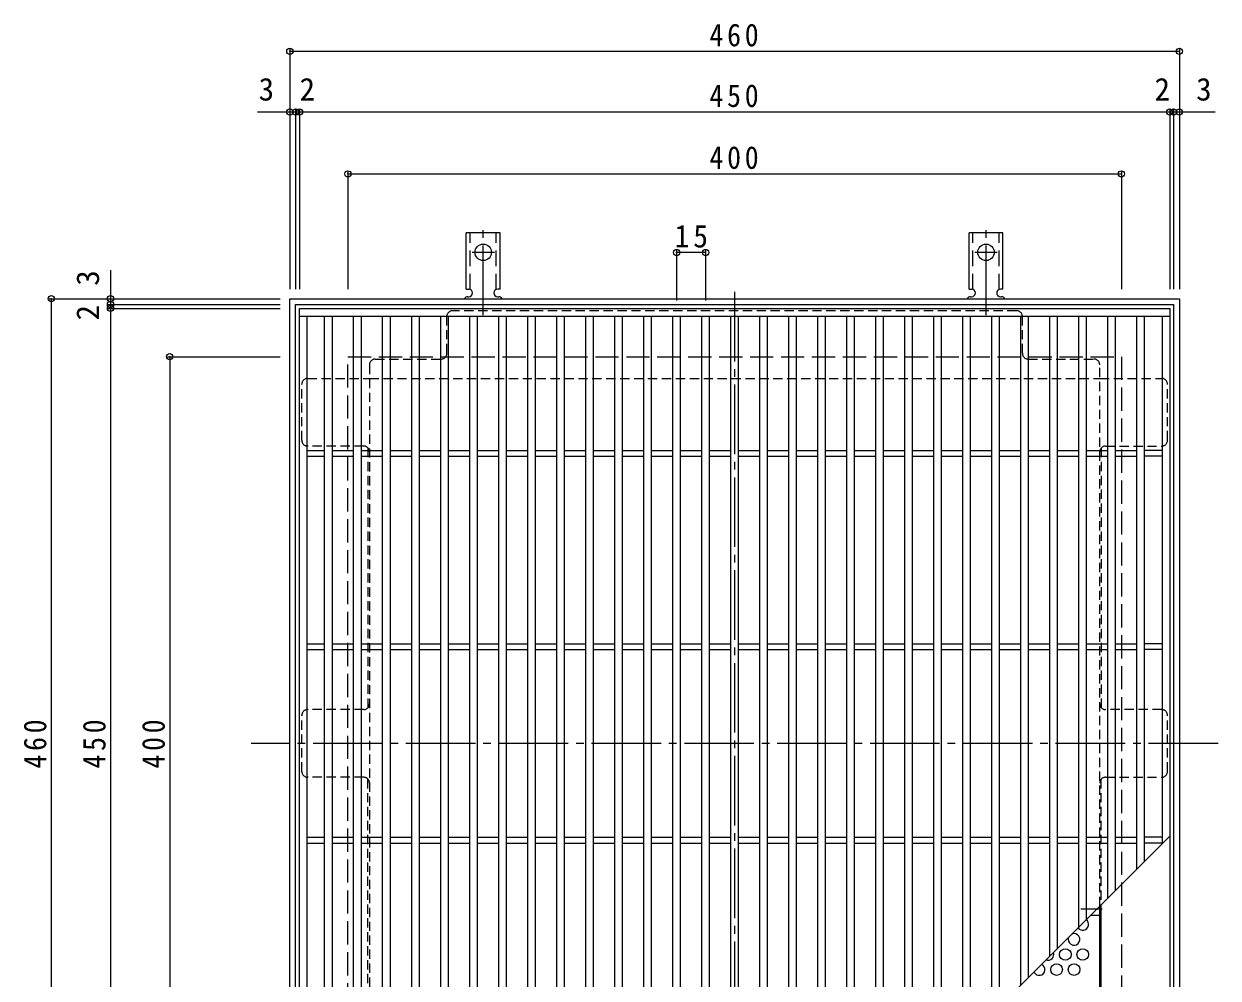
# Model space of a CAD drawing. Units: millimetres at full size, sheet at 1:4. Extents: x -752 to 1068, y -779 to 732.
# Drawn here: x -752 to -134, y 238 to 732 of the extents above; entities that cross this region are included whole.
import ezdxf
from ezdxf.enums import TextEntityAlignment as Align

# ---------------------------------------------------------------- set-up
doc = ezdxf.new("R2010")
doc.units = ezdxf.units.MM
doc.header["$LTSCALE"] = 4
doc.header["$PDMODE"] = 32
doc.header["$PDSIZE"] = 3.2
for name, pattern in [('CHAIN1', [8, 5, -1, 1, -1]), ('CHAIN2', [12, 9, -1, 1, -1]), ('DASHED1', [1.8, 1.2, -0.6]), ('DASHED2', [3, 2, -1]), ('DASHED3', [4, 3, -1])]:
    doc.linetypes.add(name, pattern=pattern)
for name, color, linetype, lineweight in [('A-1_躯体', 3, 'Continuous', 9), ('A-2_仕上', 3, 'Continuous', 9), ('A-4_その他', 7, 'Continuous', 9), ('A-6_寸法', 2, 'Continuous', 9), ('A-7_ハッチ', 2, 'Continuous', 9), ('A-8_記号', 2, 'Continuous', 9), ('A-A_ﾊｯﾁ-ﾜｸ', 3, 'Continuous', 9)]:
    doc.layers.add(name, color=color, linetype=linetype, lineweight=lineweight)
doc.styles.add('ＭＳ ゴシック', font='')
doc.styles.get('ＭＳ ゴシック').set_extended_font_data('MS Gothic')

msp = doc.modelspace()

# ---------------------------------------------------------------- linework, layer by layer
at = {"layer": 'A-1_躯体', "color": 2}
for p, q in [((-614.02, 589.849), (-154.02, 589.849)), ((-614.02, 129.849), (-614.02, 589.849)), ((-611.021, 586.849), (-157.02, 586.849)), ((-611.021, 132.849), (-611.021, 586.849)), ((-157.02, 586.849), (-157.02, 132.849)), ((-154.02, 589.849), (-154.02, 129.849))]:
    msp.add_line(p, q, dxfattribs=at)
at = {"layer": 'A-1_躯体', "color": 2, "linetype": 'DASHED3'}
for p, q in [((-584.02, 559.849), (-184.02, 559.849)), ((-584.02, 159.849), (-584.02, 559.849)), ((-184.02, 559.849), (-184.02, 159.849))]:
    msp.add_line(p, q, dxfattribs=at)
at = {"layer": 'A-2_仕上'}
for p, q in [((-609.02, 134.849), (-609.02, 584.849)), ((-609.02, 584.849), (-159.02, 584.849)), ((-609.02, 580.849), (-159.02, 580.849)), ((-605.02, 138.849), (-605.02, 580.849)), ((-596.022, 138.849), (-596.022, 580.849)), ((-592.022, 138.849), (-592.022, 580.849)), ((-581.022, 138.849), (-581.022, 580.849)), ((-577.022, 138.849), (-577.022, 580.849)), ((-566.022, 138.849), (-566.022, 580.849)), ((-562.022, 138.849), (-562.022, 580.849)), ((-551.021, 138.849), (-551.021, 580.849)), ((-547.022, 138.849), (-547.022, 580.849)), ((-536.021, 138.849), (-536.021, 580.849)), ((-532.021, 138.849), (-532.021, 580.849)), ((-521.021, 138.849), (-521.021, 580.849)), ((-517.021, 138.849), (-517.021, 580.849)), ((-506.021, 138.849), (-506.021, 580.849)), ((-502.021, 138.849), (-502.021, 580.849)), ((-491.021, 138.849), (-491.021, 580.849)), ((-487.021, 138.849), (-487.021, 580.849)), ((-476.021, 138.849), (-476.021, 580.849)), ((-472.021, 138.849), (-472.021, 580.849)), ((-461.021, 138.849), (-461.021, 580.849)), ((-457.021, 138.849), (-457.021, 580.849)), ((-446.021, 138.849), (-446.021, 580.849)), ((-442.021, 138.849), (-442.021, 580.849)), ((-431.021, 138.849), (-431.021, 580.849)), ((-427.021, 138.849), (-427.021, 580.849)), ((-416.021, 138.849), (-416.021, 580.849)), ((-412.021, 138.849), (-412.021, 580.849)), ((-401.02, 138.849), (-401.02, 580.849)), ((-397.02, 138.849), (-397.02, 580.849)), ((-386.02, 138.849), (-386.02, 580.849)), ((-382.02, 138.849), (-382.02, 580.849)), ((-371.02, 138.849), (-371.02, 580.849)), ((-367.02, 138.849), (-367.02, 580.849)), ((-356.02, 138.849), (-356.02, 580.849)), ((-352.02, 138.849), (-352.02, 580.849)), ((-341.02, 138.849), (-341.02, 580.849)), ((-337.02, 138.849), (-337.02, 580.849)), ((-326.02, 144.849), (-326.02, 580.849)), ((-322.02, 148.849), (-322.02, 580.849)), ((-311.02, 159.849), (-311.02, 580.849)), ((-307.02, 163.849), (-307.02, 580.849)), ((-296.02, 174.85), (-296.02, 580.849)), ((-292.02, 178.85), (-292.02, 580.849)), ((-281.02, 189.85), (-281.02, 580.849)), ((-277.02, 193.85), (-277.02, 580.849)), ((-266.019, 204.85), (-266.019, 580.849)), ((-262.02, 208.85), (-262.02, 580.849)), ((-251.019, 219.85), (-251.019, 580.849)), ((-247.019, 223.85), (-247.019, 580.849)), ((-236.019, 234.85), (-236.019, 580.849)), ((-232.019, 238.85), (-232.019, 580.849)), ((-221.019, 249.85), (-221.019, 580.849)), ((-217.019, 253.85), (-217.019, 580.849)), ((-206.019, 264.85), (-206.019, 580.849)), ((-202.019, 268.85), (-202.019, 580.849)), ((-191.019, 279.85), (-191.019, 580.849)), ((-187.019, 283.85), (-187.019, 580.849)), ((-176.019, 294.85), (-176.019, 580.849)), ((-172.019, 298.85), (-172.019, 580.849)), ((-163.02, 580.849), (-163.02, 307.849)), ((-159.02, 584.849), (-159.02, 134.849)), ((-605.02, 511.349), (-596.022, 511.349)), ((-605.02, 508.349), (-596.022, 508.349)), ((-592.022, 511.349), (-581.022, 511.349)), ((-592.022, 508.349), (-581.022, 508.349)), ((-577.022, 511.349), (-566.022, 511.349)), ((-577.022, 508.349), (-566.022, 508.349)), ((-562.022, 511.349), (-551.021, 511.349)), ((-562.022, 508.349), (-551.021, 508.349)), ((-547.022, 511.349), (-536.021, 511.349)), ((-547.022, 508.349), (-536.021, 508.349)), ((-532.021, 511.349), (-521.021, 511.349)), ((-532.021, 508.349), (-521.021, 508.349)), ((-517.021, 511.349), (-506.021, 511.349)), ((-517.021, 508.349), (-506.021, 508.349)), ((-502.021, 511.349), (-491.021, 511.349)), ((-502.021, 508.349), (-491.021, 508.349)), ((-487.021, 511.349), (-476.021, 511.349)), ((-487.021, 508.349), (-476.021, 508.349)), ((-472.021, 511.349), (-461.021, 511.349)), ((-472.021, 508.349), (-461.021, 508.349)), ((-457.021, 511.349), (-446.021, 511.349)), ((-457.021, 508.349), (-446.021, 508.349)), ((-442.021, 511.349), (-431.021, 511.349)), ((-442.021, 508.349), (-431.021, 508.349)), ((-427.021, 511.349), (-416.021, 511.349)), ((-427.021, 508.349), (-416.021, 508.349)), ((-412.021, 511.349), (-401.02, 511.349)), ((-412.021, 508.349), (-401.02, 508.349)), ((-397.02, 511.349), (-386.02, 511.349)), ((-397.02, 508.349), (-386.02, 508.349)), ((-382.02, 511.349), (-371.02, 511.349)), ((-382.02, 508.349), (-371.02, 508.349)), ((-367.02, 511.349), (-356.02, 511.349)), ((-367.02, 508.349), (-356.02, 508.349)), ((-352.02, 511.349), (-341.02, 511.349)), ((-352.02, 508.349), (-341.02, 508.349)), ((-337.02, 511.349), (-326.02, 511.349)), ((-337.02, 508.349), (-326.02, 508.349)), ((-322.02, 511.349), (-311.02, 511.349)), ((-322.02, 508.349), (-311.02, 508.349)), ((-307.02, 511.349), (-296.02, 511.349)), ((-307.02, 508.349), (-296.02, 508.349)), ((-292.02, 511.349), (-281.02, 511.349)), ((-292.02, 508.349), (-281.02, 508.349)), ((-277.02, 511.349), (-266.019, 511.349)), ((-277.02, 508.349), (-266.019, 508.349)), ((-262.02, 511.349), (-251.019, 511.349)), ((-262.02, 508.349), (-251.019, 508.349)), ((-247.019, 511.349), (-236.019, 511.349)), ((-247.019, 508.349), (-236.019, 508.349)), ((-232.019, 511.349), (-221.019, 511.349)), ((-232.019, 508.349), (-221.019, 508.349)), ((-217.019, 511.349), (-206.019, 511.349)), ((-217.019, 508.349), (-206.019, 508.349)), ((-202.019, 511.349), (-191.019, 511.349)), ((-202.019, 508.349), (-191.019, 508.349)), ((-187.019, 511.349), (-176.019, 511.349)), ((-187.019, 508.349), (-176.019, 508.349)), ((-163.02, 511.349), (-172.019, 511.349)), ((-163.02, 508.349), (-172.019, 508.349)), ((-605.02, 411.349), (-596.022, 411.349)), ((-605.02, 408.349), (-596.022, 408.349)), ((-592.022, 411.349), (-581.022, 411.349)), ((-592.022, 408.349), (-581.022, 408.349)), ((-577.022, 411.349), (-566.022, 411.349)), ((-577.022, 408.349), (-566.022, 408.349)), ((-562.022, 411.349), (-551.021, 411.349)), ((-562.022, 408.349), (-551.021, 408.349)), ((-547.022, 411.349), (-536.021, 411.349)), ((-547.022, 408.349), (-536.021, 408.349)), ((-532.021, 411.349), (-521.021, 411.349)), ((-532.021, 408.349), (-521.021, 408.349)), ((-517.021, 411.349), (-506.021, 411.349)), ((-517.021, 408.349), (-506.021, 408.349)), ((-502.021, 411.349), (-491.021, 411.349)), ((-502.021, 408.349), (-491.021, 408.349)), ((-487.021, 411.349), (-476.021, 411.349)), ((-487.021, 408.349), (-476.021, 408.349)), ((-472.021, 411.349), (-461.021, 411.349)), ((-472.021, 408.349), (-461.021, 408.349)), ((-457.021, 411.349), (-446.021, 411.349)), ((-457.021, 408.349), (-446.021, 408.349)), ((-442.021, 411.349), (-431.021, 411.349)), ((-442.021, 408.349), (-431.021, 408.349)), ((-427.021, 411.349), (-416.021, 411.349)), ((-427.021, 408.349), (-416.021, 408.349)), ((-412.021, 411.349), (-401.02, 411.349)), ((-412.021, 408.349), (-401.02, 408.349)), ((-397.02, 411.349), (-386.02, 411.349)), ((-397.02, 408.349), (-386.02, 408.349)), ((-382.02, 411.349), (-371.02, 411.349)), ((-382.02, 408.349), (-371.02, 408.349)), ((-367.02, 411.349), (-356.02, 411.349)), ((-367.02, 408.349), (-356.02, 408.349)), ((-352.02, 411.349), (-341.02, 411.349)), ((-352.02, 408.349), (-341.02, 408.349)), ((-337.02, 411.349), (-326.02, 411.349)), ((-337.02, 408.349), (-326.02, 408.349)), ((-322.02, 411.349), (-311.02, 411.349)), ((-322.02, 408.349), (-311.02, 408.349)), ((-307.02, 411.349), (-296.02, 411.349)), ((-307.02, 408.349), (-296.02, 408.349)), ((-292.02, 411.349), (-281.02, 411.349)), ((-292.02, 408.349), (-281.02, 408.349)), ((-277.02, 411.349), (-266.019, 411.349)), ((-277.02, 408.349), (-266.019, 408.349)), ((-262.02, 411.349), (-251.019, 411.349)), ((-262.02, 408.349), (-251.019, 408.349)), ((-247.019, 411.349), (-236.019, 411.349)), ((-247.019, 408.349), (-236.019, 408.349)), ((-232.019, 411.349), (-221.019, 411.349)), ((-232.019, 408.349), (-221.019, 408.349)), ((-217.019, 411.349), (-206.019, 411.349)), ((-217.019, 408.349), (-206.019, 408.349)), ((-202.019, 411.349), (-191.019, 411.349)), ((-202.019, 408.349), (-191.019, 408.349)), ((-187.019, 411.349), (-176.019, 411.349)), ((-187.019, 408.349), (-176.019, 408.349)), ((-163.02, 411.349), (-172.019, 411.349)), ((-163.02, 408.349), (-172.019, 408.349)), ((-605.02, 311.349), (-596.022, 311.349)), ((-592.022, 311.349), (-581.022, 311.349)), ((-577.022, 311.349), (-566.022, 311.349)), ((-562.022, 311.349), (-551.021, 311.349)), ((-547.022, 311.349), (-536.021, 311.349)), ((-532.021, 311.349), (-521.021, 311.349)), ((-517.021, 311.349), (-506.021, 311.349)), ((-502.021, 311.349), (-491.021, 311.349)), ((-487.021, 311.349), (-476.021, 311.349)), ((-472.021, 311.349), (-461.021, 311.349)), ((-457.021, 311.349), (-446.021, 311.349)), ((-442.021, 311.349), (-431.021, 311.349)), ((-427.021, 311.349), (-416.021, 311.349)), ((-412.021, 311.349), (-401.02, 311.349)), ((-397.02, 311.349), (-386.02, 311.349)), ((-382.02, 311.349), (-371.02, 311.349)), ((-367.02, 311.349), (-356.02, 311.349)), ((-352.02, 311.349), (-341.02, 311.349)), ((-337.02, 311.349), (-326.02, 311.349)), ((-336.02, 134.849), (-159.02, 311.849)), ((-322.02, 311.349), (-311.02, 311.349)), ((-307.02, 311.349), (-296.02, 311.349)), ((-292.02, 311.349), (-281.02, 311.349)), ((-277.02, 311.349), (-266.019, 311.349)), ((-262.02, 311.349), (-251.019, 311.349)), ((-247.019, 311.349), (-236.019, 311.349)), ((-232.019, 311.349), (-221.019, 311.349)), ((-217.019, 311.349), (-206.019, 311.349)), ((-202.019, 311.349), (-191.019, 311.349)), ((-187.019, 311.349), (-176.019, 311.349)), ((-163.02, 311.349), (-172.019, 311.349)), ((-605.02, 308.349), (-596.022, 308.349)), ((-592.022, 308.349), (-581.022, 308.349)), ((-577.022, 308.349), (-566.022, 308.349)), ((-562.022, 308.349), (-551.021, 308.349)), ((-547.022, 308.349), (-536.021, 308.349)), ((-532.021, 308.349), (-521.021, 308.349)), ((-517.021, 308.349), (-506.021, 308.349)), ((-502.021, 308.349), (-491.021, 308.349)), ((-487.021, 308.349), (-476.021, 308.349)), ((-472.021, 308.349), (-461.021, 308.349)), ((-457.021, 308.349), (-446.021, 308.349)), ((-442.021, 308.349), (-431.021, 308.349)), ((-427.021, 308.349), (-416.021, 308.349)), ((-412.021, 308.349), (-401.02, 308.349)), ((-397.02, 308.349), (-386.02, 308.349)), ((-382.02, 308.349), (-371.02, 308.349)), ((-367.02, 308.349), (-356.02, 308.349)), ((-352.02, 308.349), (-341.02, 308.349)), ((-337.02, 308.349), (-326.02, 308.349)), ((-322.02, 308.349), (-311.02, 308.349)), ((-307.02, 308.349), (-296.02, 308.349)), ((-292.02, 308.349), (-281.02, 308.349)), ((-277.02, 308.349), (-266.019, 308.349)), ((-262.02, 308.349), (-251.019, 308.349)), ((-247.019, 308.349), (-236.019, 308.349)), ((-232.019, 308.349), (-221.019, 308.349)), ((-217.019, 308.349), (-206.019, 308.349)), ((-202.019, 308.349), (-191.019, 308.349)), ((-187.019, 308.349), (-176.019, 308.349)), ((-163.02, 308.349), (-172.019, 308.349))]:
    msp.add_line(p, q, dxfattribs=at)
at = {"layer": 'A-4_その他'}
for p, q in [((-614.02, 719.012), (-614.02, 594.849)), ((-614.02, 717.812), (-154.02, 717.812)), ((-154.02, 719.012), (-154.02, 594.849)), ((-630.7, 686.424), (-611.021, 686.424)), ((-611.021, 687.624), (-611.021, 594.849)), ((-611.021, 686.424), (-609.02, 686.424)), ((-609.02, 687.624), (-609.02, 594.849)), ((-609.02, 686.424), (-159.02, 686.424)), ((-159.02, 687.624), (-159.02, 594.849)), ((-159.02, 686.424), (-157.02, 686.424)), ((-157.02, 687.624), (-157.02, 594.849)), ((-157.02, 686.424), (-135.503, 686.424)), ((-584.02, 655.627), (-584.02, 594.849)), ((-184.02, 655.627), (-184.02, 594.849)), ((-584.02, 654.427), (-184.02, 654.427)), ((-414.021, 614.955), (-414.021, 588.849)), ((-399.02, 613.755), (-414.021, 613.755)), ((-399.02, 614.955), (-399.02, 588.849)), ((-706.756, 604.613), (-706.756, 586.849)), ((-738.561, 589.849), (-619.021, 589.849)), ((-737.361, 589.849), (-737.361, 129.849)), ((-707.956, 586.849), (-619.021, 586.849)), ((-706.756, 586.849), (-706.756, 584.849)), ((-707.956, 584.849), (-619.021, 584.849)), ((-706.756, 584.849), (-706.756, 134.849)), ((-677.351, 559.849), (-619.021, 559.849)), ((-676.151, 559.849), (-676.151, 159.849))]:
    msp.add_line(p, q, dxfattribs=at)
for p in [(-614.02, 717.812), (-154.02, 717.812), (-614.02, 686.424), (-611.021, 686.424), (-609.02, 686.424), (-159.02, 686.424), (-157.02, 686.424), (-154.02, 686.424), (-584.02, 654.427), (-184.02, 654.427), (-414.021, 613.755), (-399.02, 613.755), (-737.361, 589.849), (-706.756, 589.849), (-706.756, 586.849), (-706.756, 584.849), (-676.151, 559.849)]:
    msp.add_point(p, dxfattribs=at)
at = {"layer": 'A-6_寸法'}
for centre in [(-213.02, 250.687), (-204.02, 250.687), (-217.52, 242.892), (-208.52, 242.892)]:
    msp.add_circle(centre, 3, dxfattribs=at)
for centre, start, end in [((-204.02, 266.275), 217.22253, 52.77747), ((-208.52, 258.481), 159.24706, 110.75294), ((-222.02, 250.687), 250.66319, 19.33681), ((-226.52, 242.892), 204.91724, 65.08276)]:
    msp.add_arc(centre, 3, start, end, dxfattribs=at)
at = {"layer": 'A-7_ハッチ', "linetype": 'CHAIN2'}
for p, q in [((-384.02, 593.446), (-384.02, 126.252)), ((-134.02, 359.849), (-634.02, 359.849))]:
    msp.add_line(p, q, dxfattribs=at)
at = {"layer": 'A-7_ハッチ', "linetype": 'DASHED1'}
for p, q in [((-532.819, 561.652), (-532.819, 580.652)), ((-238.221, 583.652), (-529.819, 583.652)), ((-235.221, 561.652), (-235.221, 580.652)), ((-569.82, 558.652), (-535.819, 558.652)), ((-232.221, 558.652), (-198.22, 558.652)), ((-572.82, 555.652), (-572.82, 164.045)), ((-195.22, 275.649), (-195.22, 555.652)), ((-607.824, 516.652), (-607.824, 545.652)), ((-604.824, 548.652), (-572.82, 548.652)), ((-572.82, 548.652), (-195.22, 548.652)), ((-195.22, 548.652), (-163.217, 548.652)), ((-160.217, 516.652), (-160.217, 545.652)), ((-575.82, 513.652), (-604.824, 513.652)), ((-573.62, 512.691), (-573.62, 378.31)), ((-194.42, 512.696), (-194.42, 378.31)), ((-192.22, 513.652), (-163.217, 513.652)), ((-575.82, 377.349), (-604.824, 377.349)), ((-163.217, 377.349), (-192.22, 377.349)), ((-607.824, 345.349), (-607.824, 374.349)), ((-160.217, 345.349), (-160.217, 374.349)), ((-575.82, 342.349), (-604.824, 342.349)), ((-573.62, 207.007), (-573.62, 341.388)), ((-194.42, 207.007), (-194.42, 341.388)), ((-192.22, 342.349), (-163.217, 342.349)), ((-195.22, 271.112), (-194.42, 271.112))]:
    msp.add_line(p, q, dxfattribs=at)
at = {"layer": 'A-7_ハッチ'}
for p, q in [((-195.22, 164.045), (-195.22, 275.649)), ((-194.42, 207.007), (-194.42, 276.449))]:
    msp.add_line(p, q, dxfattribs=at)
at = {"layer": 'A-7_ハッチ', "linetype": 'DASHED1'}
for centre, start, end in [((-529.819, 580.652), 90, 180), ((-238.221, 580.652), 0, 90), ((-569.82, 555.652), 90, 180), ((-535.819, 561.652), 270, 0), ((-232.221, 561.652), 180, 270), ((-198.22, 555.652), 0, 90), ((-604.824, 545.652), 90, 180), ((-163.217, 545.652), 0, 90), ((-604.824, 516.652), 180, 270), ((-575.82, 510.652), 0, 90), ((-192.22, 510.652), 90, 180), ((-163.217, 516.652), 270, 0), ((-604.824, 374.349), 90, 180), ((-575.82, 380.349), 270, 0), ((-192.22, 380.349), 180, 270), ((-163.217, 374.349), 0, 90), ((-604.824, 345.349), 180, 270), ((-575.82, 339.349), 0, 90), ((-192.22, 339.349), 90, 180), ((-163.217, 345.349), 270, 0)]:
    msp.add_arc(centre, 3, start, end, dxfattribs=at)
at = {"layer": 'A-8_記号', "linetype": 'CHAIN1'}
msp.add_line((-194.02, 274.112), (-205.02, 274.112), dxfattribs=at)
at = {"layer": 'A-8_記号'}
msp.add_line((-199.757, 271.112), (-195.22, 271.112), dxfattribs=at)
at = {"layer": 'A-A_ﾊｯﾁ-ﾜｸ'}
for p, q in [((-522.77, 594.849), (-522.77, 623.849)), ((-505.27, 623.849), (-522.77, 623.849)), ((-505.27, 594.849), (-505.27, 623.849)), ((-262.77, 594.849), (-262.77, 623.849)), ((-245.27, 623.849), (-262.77, 623.849)), ((-245.27, 594.849), (-245.27, 623.849)), ((-522.77, 594.849), (-521.52, 594.849)), ((-505.27, 594.849), (-506.52, 594.849)), ((-262.77, 594.849), (-261.52, 594.849)), ((-245.27, 594.849), (-246.52, 594.849)), ((-522.02, 590.849), (-521.52, 590.849)), ((-506.525, 590.849), (-506.012, 590.849)), ((-262.02, 590.849), (-261.52, 590.849)), ((-246.525, 590.849), (-246.012, 590.849))]:
    msp.add_line(p, q, dxfattribs=at)
at = {"layer": 'A-A_ﾊｯﾁ-ﾜｸ', "linetype": 'DASHED2'}
for p, q in [((-520.77, 594.703), (-520.77, 623.849)), ((-507.27, 594.703), (-507.27, 623.849)), ((-260.77, 594.703), (-260.77, 623.849)), ((-247.27, 594.703), (-247.27, 623.849))]:
    msp.add_line(p, q, dxfattribs=at)
at = {"layer": 'A-A_ﾊｯﾁ-ﾜｸ', "color": 7, "linetype": 'CHAIN2'}
for p, q in [((-514.02, 581.381), (-514.02, 628.781)), ((-254.02, 581.381), (-254.02, 628.781)), ((-519.796, 613.849), (-508.244, 613.849)), ((-259.796, 613.849), (-248.244, 613.849))]:
    msp.add_line(p, q, dxfattribs=at)
at = {"layer": 'A-A_ﾊｯﾁ-ﾜｸ'}
for centre in [(-514.02, 613.849), (-254.02, 613.849)]:
    msp.add_circle(centre, 4.25, dxfattribs=at)
for centre, start, end in [((-521.52, 592.849), 270, 90), ((-506.52, 592.849), 90, 269.86671), ((-261.52, 592.849), 270, 90), ((-246.52, 592.849), 90, 269.86671), ((-522.02, 588.849), 90.27597, 150.00049), ((-506.02, 588.849), 29.99928, 89.75838), ((-262.02, 588.849), 90.27597, 150.00049), ((-246.02, 588.849), 29.99928, 89.75838)]:
    msp.add_arc(centre, 2, start, end, dxfattribs=at)

# ---------------------------------------------------------------- texts
at = {"layer": 'A-4_その他', "color": 2, "style": 'ＭＳ ゴシック'}
for s, p in [('3', (-630.15, 688.824)), ('2', (-608.978, 688.824)), ('2', (-166.883, 688.824)), ('3', (-145.365, 688.824))]:
    msp.add_text(s, height=11.73, dxfattribs=at).set_placement(p, align=Align.BOTTOM_LEFT)
for s, p in [('3', (-709.156, 596.574)), ('2', (-709.156, 578.613))]:
    msp.add_text(s, height=11.73, rotation=90, dxfattribs=at).set_placement(p, align=Align.BOTTOM_LEFT)
at = {"layer": 'A-4_その他', "color": 2, "char_height": 11.73, "attachment_point": 7, "style": 'ＭＳ ゴシック'}
for s, insert in [('\\T1.27;\\W0.9;460', (-397.02, 720.212)), ('\\T1.27;\\W0.9;450', (-397.02, 688.824)), ('\\T1.27;\\W0.9;400', (-397.02, 656.827)), ('\\T1.27;\\W0.95;15', (-415.021, 616.155))]:
    msp.add_mtext(s, dxfattribs=dict(at, insert=insert))
at = {"layer": 'A-4_その他', "color": 2, "char_height": 11.73, "attachment_point": 7, "rotation": 90, "style": 'ＭＳ ゴシック'}
for s, insert in [('\\T1.27;\\W0.9;460', (-739.761, 346.849)), ('\\T1.27;\\W0.9;450', (-709.156, 346.849)), ('\\T1.27;\\W0.9;400', (-678.551, 346.849))]:
    msp.add_mtext(s, dxfattribs=dict(at, insert=insert))

doc.saveas('drawing.dxf')
